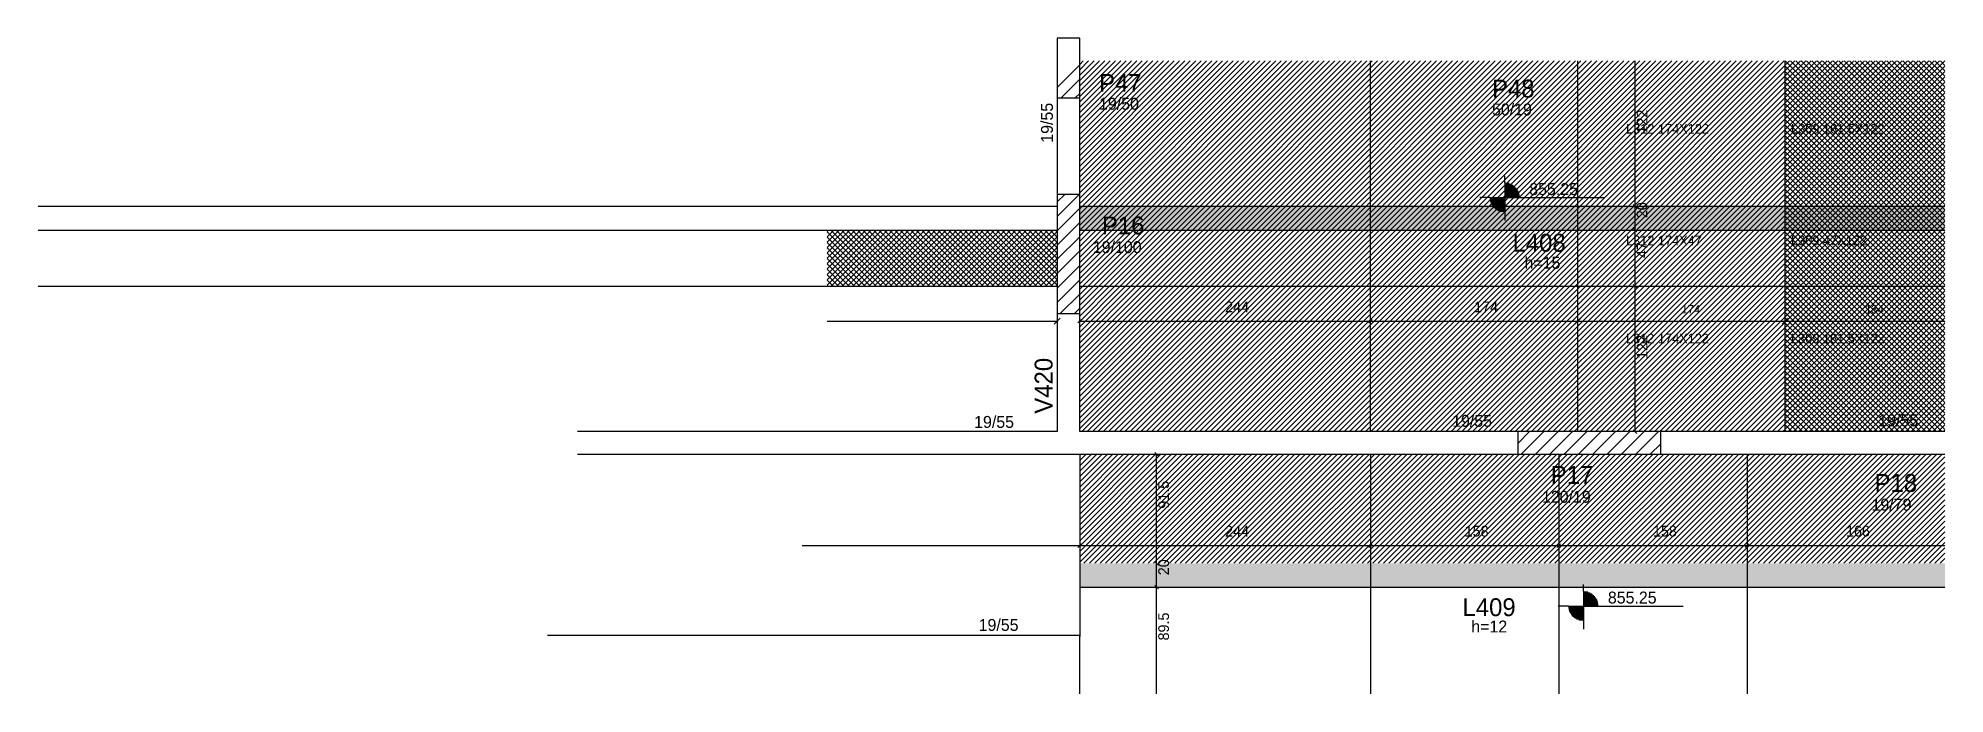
# Model space of a CAD drawing. Header units: metres. Extents: x 4178 to 5778, y 1983 to 2533.
import ezdxf

# ---------------------------------------------------------------- set-up
doc = ezdxf.new("R2010")
doc.units = ezdxf.units.M
for name, color, linetype in [('3', 7, 'Continuous'), ('4', 7, 'Continuous'), ('7', 7, 'Continuous'), ('AUX00', 7, 'Continuous'), ('Hachura', 7, 'Continuous'), ('Painéis', 7, 'Continuous'), ('REAPROVEITAMENTO', 7, 'Continuous')]:
    doc.layers.add(name, color=color, linetype=linetype)

msp = doc.modelspace()

# ---------------------------------------------------------------- hatches: boundary and pattern name
at = {"layer": 'Hachura'}
h = msp.add_hatch(dxfattribs=at)
h.set_pattern_fill('ANSI37')
h.paths.add_polyline_path([(5644.5, 2514.1), (5644.5, 2203.1), (5778.5, 2203.1), (5778.5, 2514.1), (5644.5, 2514.1)])
h = msp.add_hatch(color=7, dxfattribs=at)
h.dxf.hatch_style = 1
h.paths.add_polyline_path([(5778.5, 2372.1), (5778.5, 2392.1), (5052.5, 2392.1), (5052.5, 2372.1), (5778.5, 2372.1)])
h = msp.add_hatch(dxfattribs=at)
h.set_pattern_fill('ANSI37')
h.paths.add_polyline_path([(5033.5, 2325.1), (5033.5, 2372.1), (4840.5, 2372.1), (4840.5, 2325.1), (5033.5, 2325.1)])
h = msp.add_hatch(color=7, dxfattribs=at)
h.dxf.hatch_style = 1
h.paths.add_polyline_path([(5778.5, 2072.6), (5778.5, 2092.6), (5052.5, 2092.6), (5052.5, 2072.6), (5778.5, 2072.6)])
at = {"layer": 'REAPROVEITAMENTO'}
h = msp.add_hatch(dxfattribs=at)
h.set_pattern_fill('ANSI31')
h.paths.add_polyline_path([(5644.5, 2372.1), (5644.5, 2514.1), (5052.5, 2514.1), (5052.5, 2372.1), (5644.5, 2372.1)])
h = msp.add_hatch(dxfattribs=at)
h.set_pattern_fill('ANSI31')
h.paths.add_polyline_path([(5644.5, 2325.1), (5644.5, 2372.1), (5052.5, 2372.1), (5052.5, 2325.1), (5644.5, 2325.1)])
h = msp.add_hatch(dxfattribs=at)
h.set_pattern_fill('ANSI31')
h.paths.add_polyline_path([(5644.5, 2203.1), (5644.5, 2325.1), (5052.5, 2325.1), (5052.5, 2203.1), (5644.5, 2203.1)])
h = msp.add_hatch(dxfattribs=at)
h.set_pattern_fill('ANSI31')
h.paths.add_polyline_path([(5778.5, 2092.6), (5778.5, 2184.1), (5052.5, 2184.1), (5052.5, 2092.6), (5778.5, 2092.6), (5778.5, 2092.6)])

# ---------------------------------------------------------------- linework, layer by layer
at = {"layer": '3', "color": 3, "lineweight": 25}
for p, q in [((5033.5, 2491.8), (5052.5, 2510.8)), ((5036.8, 2483.1), (5052.5, 2498.8)), ((5048.8, 2483.1), (5052.5, 2486.8)), ((5409.1, 2412), (5409.1, 2417.5)), ((5033.5, 2383.6), (5051.9, 2402.1)), ((5033.5, 2395.7), (5039.9, 2402.1)), ((5409.1, 2412), (5409.1, 2387)), ((5409.1, 2411.4), (5412.9, 2411.4)), ((5409.1, 2410.6), (5414.8, 2410.6)), ((5409.1, 2409.8), (5416.2, 2409.8)), ((5409.1, 2409), (5417.2, 2409)), ((5409.1, 2408.2), (5418, 2408.2)), ((5409.1, 2407.4), (5418.8, 2407.4)), ((5409.1, 2406.6), (5419.4, 2406.6)), ((5409.1, 2405.8), (5419.9, 2405.8)), ((5409.1, 2405), (5420.3, 2405)), ((5409.1, 2404.2), (5420.6, 2404.2)), ((5409.1, 2403.4), (5420.9, 2403.4)), ((5409.1, 2402.6), (5421.2, 2402.6)), ((5409.1, 2401.8), (5421.4, 2401.8)), ((5409.1, 2401), (5421.5, 2401)), ((5409.1, 2400.3), (5421.6, 2400.3)), ((5033.5, 2371.6), (5052.5, 2390.6)), ((5396.6, 2399.5), (5388.2, 2399.5)), ((5396.6, 2399.5), (5421.6, 2399.5)), ((5409.1, 2398.7), (5396.6, 2398.7)), ((5409.1, 2397.9), (5396.7, 2397.9)), ((5409.1, 2397.1), (5396.8, 2397.1)), ((5409.1, 2396.3), (5397, 2396.3)), ((5409.1, 2395.5), (5397.2, 2395.5)), ((5409.1, 2394.7), (5397.5, 2394.7)), ((5409.1, 2393.9), (5397.9, 2393.9)), ((5409.1, 2393.1), (5398.3, 2393.1)), ((5409.1, 2392.3), (5398.8, 2392.3)), ((5409.1, 2391.5), (5399.4, 2391.5)), ((5409.1, 2390.7), (5400.1, 2390.7)), ((5409.1, 2389.9), (5401, 2389.9)), ((5409.1, 2389.2), (5402, 2389.2)), ((5409.1, 2388.4), (5403.3, 2388.4)), ((5409.1, 2387.6), (5405.2, 2387.6)), ((5409.1, 2387), (5409.1, 2380.1)), ((5421.6, 2399.5), (5493, 2399.5)), ((5033.5, 2359.6), (5052.5, 2378.6)), ((5033.5, 2347.6), (5052.5, 2366.6)), ((5033.5, 2335.6), (5052.5, 2354.6)), ((5033.5, 2323.5), (5052.5, 2342.5)), ((5033.5, 2311.5), (5052.5, 2330.5)), ((5036.1, 2302.1), (5052.5, 2318.5)), ((5048.1, 2302.1), (5052.5, 2306.5)), ((5420, 2193.1), (5429.9, 2203.1)), ((5423, 2184.1), (5442, 2203.1)), ((5435, 2184.1), (5454, 2203.1)), ((5447, 2184.1), (5466, 2203.1)), ((5459, 2184.1), (5478, 2203.1)), ((5471, 2184.1), (5490, 2203.1)), ((5483.1, 2184.1), (5502.1, 2203.1)), ((5495.1, 2184.1), (5514.1, 2203.1)), ((5507.1, 2184.1), (5526.1, 2203.1)), ((5519.1, 2184.1), (5538.1, 2203.1)), ((5531.2, 2184.1), (5540, 2192.9)), ((5475.1, 2069.3), (5475.1, 2074.8)), ((5475.1, 2069.3), (5475.1, 2044.3)), ((5475.1, 2068.7), (5478.9, 2068.7)), ((5475.1, 2067.9), (5480.8, 2067.9)), ((5475.1, 2067.1), (5482.1, 2067.1)), ((5475.1, 2066.3), (5483.2, 2066.3)), ((5475.1, 2065.5), (5484, 2065.5)), ((5475.1, 2064.7), (5484.7, 2064.7)), ((5462.6, 2056.8), (5454.1, 2056.8)), ((5462.6, 2056.8), (5487.6, 2056.8)), ((5475.1, 2056), (5462.6, 2056)), ((5475.1, 2055.2), (5462.7, 2055.2)), ((5475.1, 2054.4), (5462.8, 2054.4)), ((5475.1, 2053.6), (5463, 2053.6)), ((5475.1, 2052.8), (5463.2, 2052.8)), ((5475.1, 2052.1), (5463.5, 2052.1)), ((5475.1, 2051.3), (5463.9, 2051.3)), ((5475.1, 2050.5), (5464.3, 2050.5)), ((5475.1, 2049.7), (5464.8, 2049.7)), ((5475.1, 2048.9), (5465.4, 2048.9)), ((5475.1, 2048.1), (5466.1, 2048.1)), ((5475.1, 2063.9), (5485.3, 2063.9)), ((5475.1, 2063.2), (5485.8, 2063.2)), ((5475.1, 2062.4), (5486.3, 2062.4)), ((5475.1, 2061.6), (5486.6, 2061.6)), ((5475.1, 2060.8), (5486.9, 2060.8)), ((5475.1, 2060), (5487.2, 2060)), ((5475.1, 2059.2), (5487.3, 2059.2)), ((5475.1, 2058.4), (5487.5, 2058.4)), ((5475.1, 2057.6), (5487.6, 2057.6)), ((5487.6, 2056.8), (5559, 2056.8)), ((5475.1, 2047.3), (5467, 2047.3)), ((5475.1, 2046.5), (5468, 2046.5)), ((5475.1, 2045.7), (5469.3, 2045.7)), ((5475.1, 2044.9), (5471.2, 2044.9)), ((5475.1, 2044.3), (5475.1, 2037.4))]:
    msp.add_line(p, q, dxfattribs=at)
for points in [[(5033.5, 2483.1), (5033.5, 2402.1)], [(5052.5, 2402.1), (5052.5, 2483.1)], [(5033.5, 2302.1), (5033.5, 2203.1)], [(5052.5, 2203.1), (5052.5, 2302.1)], [(5033.5, 2203.1), (4631, 2203.1)], [(5420, 2203.1), (5052.5, 2203.1)], [(5778.5, 2203.1), (5540, 2203.1)], [(4631, 2184.1), (5043, 2184.1)], [(5043, 2184.1), (5420, 2184.1)], [(5540, 2184.1), (5778.5, 2184.1)], [(5052.5, 2032.1), (4606, 2032.1)], [(5052.5, 1983.1), (5052.5, 2032.1)]]:
    msp.add_lwpolyline(points, dxfattribs=at)
at = {"layer": '7', "color": 7, "lineweight": 25}
for points in [[(5033.5, 2483.1), (5052.5, 2483.1), (5052.5, 2533.1), (5033.5, 2533.1), (5033.5, 2483.1)], [(5033.5, 2302.1), (5052.5, 2302.1), (5052.5, 2402.1), (5033.5, 2402.1), (5033.5, 2302.1)], [(5420, 2184.1), (5540, 2184.1), (5540, 2203.1), (5420, 2203.1), (5420, 2184.1)]]:
    msp.add_lwpolyline(points, dxfattribs=at)
at = {"layer": 'Painéis', "color": 200, "lineweight": 25}
for p, q in [((5296.5, 2203.1), (5296.5, 2514.1)), ((5470.5, 2203.1), (5470.5, 2514.1)), ((5644.5, 2203.1), (5644.5, 2514.1)), ((4178.5, 2392.1), (5033.5, 2392.1)), ((5052.5, 2392.1), (5778.5, 2392.1)), ((4178.5, 2372.1), (5033.5, 2372.1)), ((5052.5, 2372.1), (5778.5, 2372.1)), ((4178.5, 2325.1), (5033.5, 2325.1)), ((5052.5, 2325.1), (5778.5, 2325.1)), ((5052.5, 2184.1), (5052.5, 2031.2)), ((5296.5, 2184.1), (5296.5, 1983.1)), ((5454.5, 2184.1), (5454.5, 1983.1)), ((5612.5, 2184.1), (5612.5, 1983.1)), ((5052.5, 2072.6), (5778.5, 2072.6))]:
    msp.add_line(p, q, dxfattribs=at)
at = {"layer": 'Painéis', "color": 4, "lineweight": 25}
for p, q in [((5518.4, 2514.1), (5518.4, 2392.1)), ((5518.4, 2392.1), (5518.4, 2372.1)), ((5518.4, 2372.1), (5518.4, 2325.1)), ((5518.4, 2325.1), (5518.4, 2203.1)), ((4840.5, 2295.7), (5033.5, 2295.7)), ((5052.5, 2295.7), (5296.5, 2295.7)), ((5296.5, 2295.7), (5470.5, 2295.7)), ((5470.5, 2295.7), (5644.5, 2295.7)), ((5644.5, 2295.7), (5778.5, 2295.7)), ((5117, 2092.6), (5117, 2184.1)), ((4819.5, 2107.5), (5052.5, 2107.5)), ((5052.5, 2107.5), (5296.5, 2107.5)), ((5296.5, 2107.5), (5454.5, 2107.5)), ((5454.5, 2107.5), (5612.5, 2107.5)), ((5612.5, 2107.5), (5778.5, 2107.5)), ((5117, 2072.6), (5117, 2092.6)), ((5117, 1983.1), (5117, 2072.6))]:
    msp.add_line(p, q, dxfattribs=at)
at = {"layer": 'Painéis', "color": 0, "lineweight": 25}
for p, q in [((5516.9, 2393.6), (5519.9, 2390.6)), ((5519.9, 2390.6), (5516.9, 2393.6)), ((5516.9, 2373.6), (5519.9, 2370.6)), ((5519.9, 2370.6), (5516.9, 2373.6)), ((5516.9, 2326.6), (5519.9, 2323.6)), ((5519.9, 2323.6), (5516.9, 2326.6)), ((5054, 2297.2), (5051, 2294.2)), ((5295, 2294.2), (5298, 2297.2)), ((5298, 2297.2), (5295, 2294.2)), ((5469, 2294.2), (5472, 2297.2)), ((5516.9, 2204.6), (5519.9, 2201.6)), ((5118.5, 2182.6), (5115.5, 2185.6)), ((5051, 2106), (5054, 2109)), ((5054, 2109), (5051, 2106)), ((5295, 2106), (5298, 2109)), ((5298, 2109), (5295, 2106)), ((5453, 2106), (5456, 2109)), ((5456, 2109), (5453, 2106)), ((5611, 2106), (5614, 2109)), ((5614, 2109), (5611, 2106)), ((5118.5, 2091.1), (5115.5, 2094.1)), ((5115.5, 2094.1), (5118.5, 2091.1)), ((5118.5, 2071.1), (5115.5, 2074.1)), ((5115.5, 2074.1), (5118.5, 2071.1))]:
    msp.add_line(p, q, dxfattribs=at)
for points in [[(5031, 2293.2), (5036, 2298.2)], [(5473, 2298.2), (5468, 2293.2)], [(5642, 2293.2), (5647, 2298.2)], [(5647, 2298.2), (5642, 2293.2)]]:
    msp.add_lwpolyline(points, dxfattribs=at)

# ---------------------------------------------------------------- texts
at = {"layer": '3', "color": 3, "lineweight": 25}
for s, p in [('19/50', (5068.7, 2473.1)), ('50/19', (5398.5, 2468.3)), ('855.25', (5429.7, 2401.5)), ('19/100', (5063.5, 2352.8)), ('h=15', (5425.7, 2339.7)), ('19/55', (4963.9, 2206.2)), ('19/55', (5365, 2207.1)), ('19/55', (5722.6, 2207.5)), ('120/19', (5440.4, 2143.4)), ('19/79', (5716.9, 2136.8)), ('855.25', (5495.7, 2058.9)), ('19/55', (4967.7, 2035.9)), ('h=12', (5381.1, 2034.6))]:
    msp.add_text(s, height=10, dxfattribs=at).set_placement(p)
msp.add_text('19/55', height=10, rotation=90, dxfattribs=at).set_placement((5030, 2445.4))
at = {"layer": '4', "color": 4, "lineweight": 25}
for s, p in [('P47', (5068.7, 2488.1)), ('P48', (5398.5, 2483.3)), ('P16', (5071.1, 2368.5)), ('L408', (5415.7, 2354)), ('P17', (5447.8, 2159.2)), ('P18', (5719.5, 2152.5)), ('L409', (5373.7, 2048.3))]:
    msp.add_text(s, height=15, dxfattribs=at).set_placement(p)
msp.add_text('V420', height=15, rotation=90, dxfattribs=at).set_placement((5029.7, 2218.1))
at = {"layer": 'AUX00', "color": 7, "lineweight": 25}
for s, p in [('L312^J174X122', (5510.9, 2453.1)), ('L309^J161.5X122', (5649.4, 2453.1)), ('L312^J174X47', (5510.9, 2359.4)), ('L309^J47X122', (5649.4, 2359.4)), ('L312^J174X122', (5510.9, 2277.2)), ('L309^J161.5X122', (5649.4, 2277.2))]:
    msp.add_text(s, height=8, dxfattribs=at).set_placement(p)
at = {"layer": 'Painéis', "color": 240, "lineweight": 25}
for s, p in [('122', (5528.9, 2453.1)), ('20', (5528.8, 2382.1)), ('47', (5528.9, 2348.6)), ('122', (5528.9, 2264.1)), ('91.5', (5127.4, 2138.4)), ('20', (5127.4, 2082.6)), ('89.5', (5127.4, 2027.9))]:
    msp.add_text(s, height=9, rotation=90, dxfattribs=at).set_placement(p)
for s, p in [('244', (5174.5, 2303.2)), ('174', (5383.5, 2303.2)), ('244', (5174.5, 2115.1)), ('158', (5375.5, 2115.1)), ('158', (5533.5, 2115.1)), ('166', (5695.5, 2115.1))]:
    msp.add_text(s, height=9, dxfattribs=at).set_placement(p)
at = {"layer": 'Painéis', "color": 1, "lineweight": 25}
for s, p in [('174', (5557.5, 2302.2)), ('134', (5711.5, 2302.2))]:
    msp.add_text(s, height=7, dxfattribs=at).set_placement(p)

doc.saveas('drawing.dxf')
